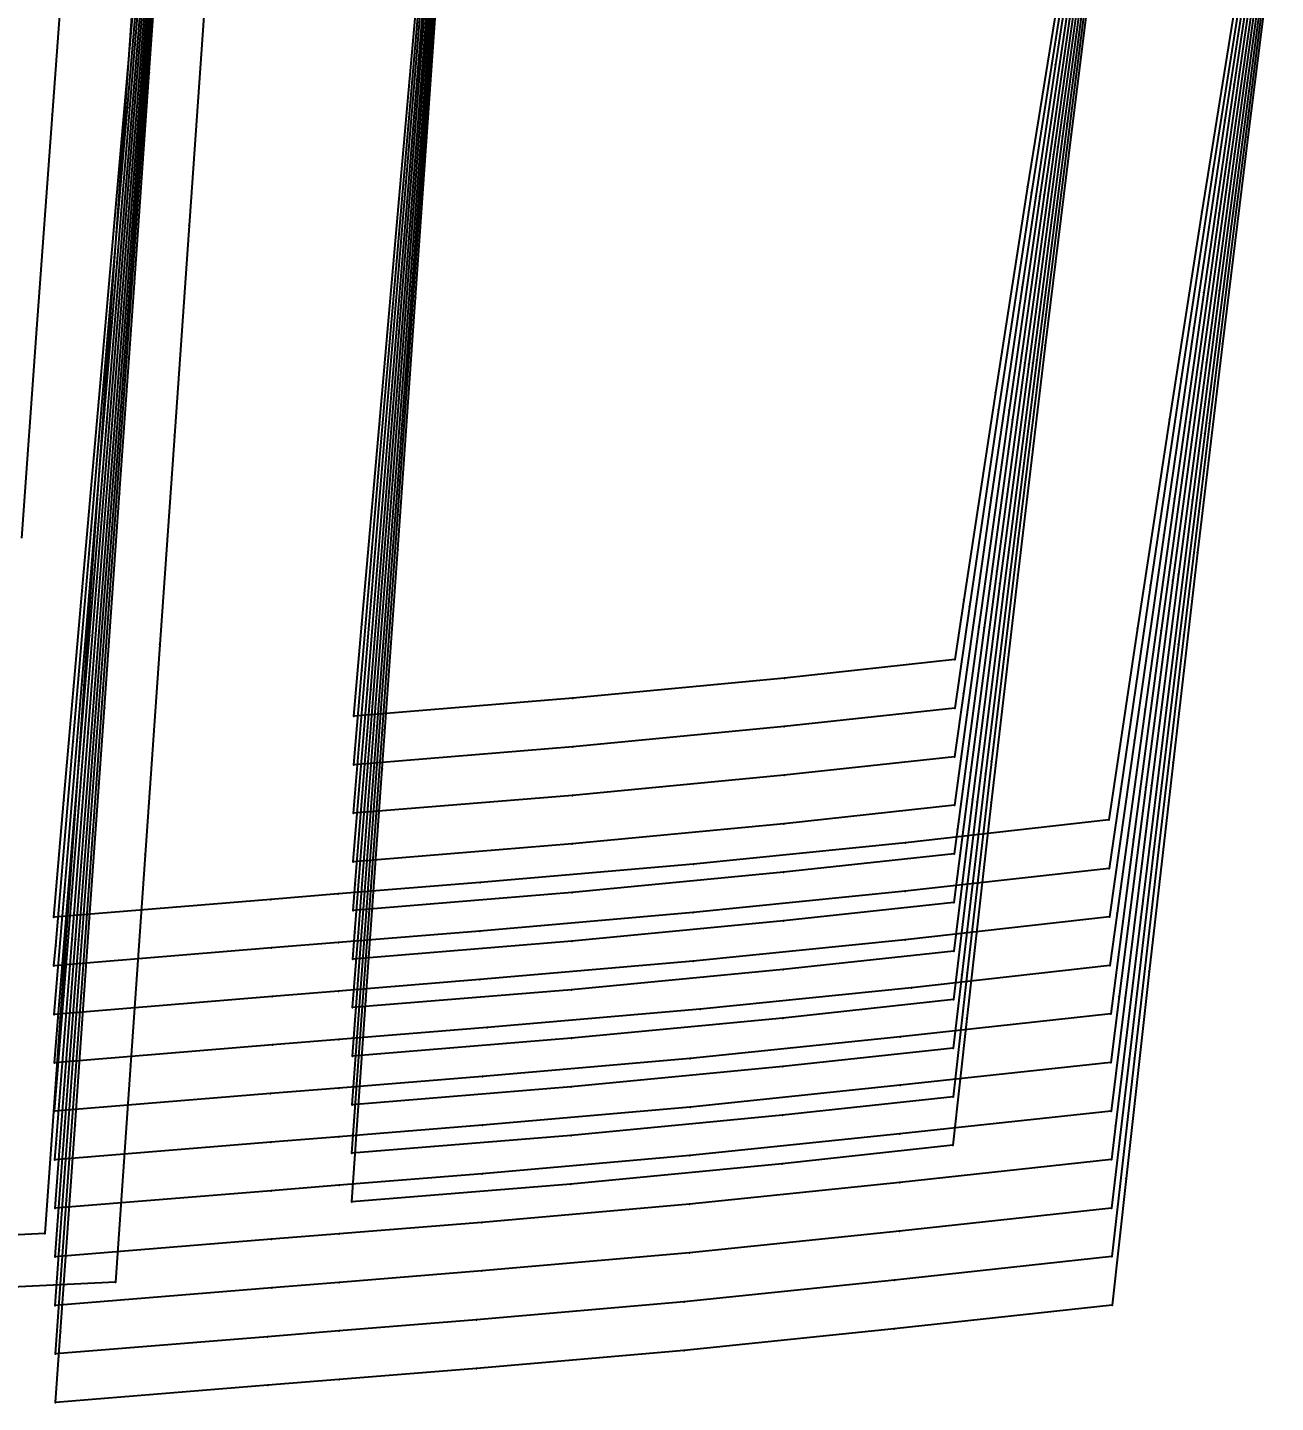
# Model space of a CAD drawing. Extents: x -2408 to 1029, y -526 to 2095.
# Drawn here: x 351.4 to 441.5, y 108 to 207.2 of the extents above; entities that cross this region are included whole.
import ezdxf

# ---------------------------------------------------------------- set-up
doc = ezdxf.new("R2010")
doc.units = 0

# ---------------------------------------------------------------- blocks, each defined once
blk = doc.blocks.new(' -30')
at = {"layer": '1'}
blk.add_lwpolyline([(17.963312, -251.779861), (15.506252, -267.084718), (13.163728, -282.05538), (10.86412, -297.137159), (8.794178, -310.970135), (-5.88525, -312.609182), (-21.190598, -314.147225), (-36.59148, -315.480425), (-46.831846, -316.310787), (-51.691847, -316.704869), (-67.377715, -317.994652), (-66.635922, -309.541909), (-65.310522, -294.438955), (-63.969865, -279.162157), (-62.616455, -263.740033), (-61.268442, -248.379416)], dxfattribs=at)
at = {"layer": '14'}
blk.add_lwpolyline([(5.418554, -249.799407), (2.933615, -265.292799), (0.612923, -280.114434), (-1.669604, -295.087465), (-2.310144, -299.394169), (-14.623858, -300.726817), (-29.894684, -302.187182), (-45.705562, -303.476734), (-45.705562, -303.476734), (-45.123364, -296.84259), (-43.857443, -282.417409), (-42.430701, -266.159663), (-41.164423, -251.730409)], dxfattribs=at)
at = {"layer": '2'}
for p in [(-2.310144, -299.394169), (-45.705562, -303.476734), (8.794178, -310.970135), (-67.377715, -317.994652)]:
    blk.add_point(p, dxfattribs=at)
at = {"layer": '3'}
for p in [(-62.616455, -263.740033), (2.933615, -265.292799), (-42.430701, -266.159663), (15.506252, -267.084718), (-63.969865, -279.162157), (0.612923, -280.114434), (-43.857443, -282.417409), (13.163728, -282.05538), (-65.310522, -294.438955), (-1.669604, -295.087465), (-45.123364, -296.84259), (10.86412, -297.137159), (-14.623858, -300.726817), (-29.894684, -302.187182), (-45.705562, -303.476734), (-66.635922, -309.541909), (-5.88525, -312.609182), (-21.190598, -314.147225), (-36.59148, -315.480425), (-46.831846, -316.310787), (-51.691847, -316.704869)]:
    blk.add_point(p, dxfattribs=at)
at = {"layer": '4'}
for p in [(-45.705562, -303.476734), (-46.831846, -316.310787)]:
    blk.add_point(p, dxfattribs=at)
blk = doc.blocks.new(' -31')
at = {"layer": '1'}
blk.add_lwpolyline([(18.698199, -248.910995), (16.335853, -263.973199), (14.016722, -279.131526), (11.796668, -294.031834), (9.652129, -308.723848), (8.823884, -314.470463), (-5.895816, -316.114035), (-21.205548, -317.652384), (-36.605476, -318.98546), (-46.819592, -319.813747), (-51.653008, -320.205687), (-67.358122, -321.497192), (-67.231789, -320.02193), (-65.971967, -305.310233), (-64.666787, -290.068855), (-63.365997, -274.878742), (-62.055004, -259.569495), (-60.747751, -244.303919)], dxfattribs=at)
at = {"layer": '14'}
blk.add_lwpolyline([(5.754009, -249.453769), (3.221772, -265.690253), (0.838213, -281.363997), (-1.266564, -295.569536), (-2.325335, -302.899323), (-14.639045, -304.231971), (-29.909871, -305.692335), (-45.720749, -306.981907), (-45.720749, -306.981907), (-45.137801, -300.174474), (-43.870248, -285.372503), (-42.441664, -268.690082), (-41.173751, -253.883908), (-39.769817, -237.489332)], dxfattribs=at)
at = {"layer": '2'}
for p in [(-2.325335, -302.899323), (-45.720749, -306.981907), (8.823884, -314.470463), (-67.358122, -321.497192)]:
    blk.add_point(p, dxfattribs=at)
at = {"layer": '3'}
for p in [(-41.173751, -253.883908), (-62.055004, -259.569495), (16.335853, -263.973199), (3.221772, -265.690253), (-42.441664, -268.690082), (-63.365997, -274.878742), (14.016722, -279.131526), (0.838213, -281.363997), (-43.870248, -285.372503), (-64.666787, -290.068855), (11.796668, -294.031834), (-1.266564, -295.569536), (-45.137801, -300.174474), (-14.639045, -304.231971), (-65.971967, -305.310233), (-29.909871, -305.692335), (-45.720749, -306.981907), (9.652129, -308.723848), (-5.895816, -316.114035), (-21.205548, -317.652384), (-36.605476, -318.98546), (-67.231789, -320.02193), (-51.653008, -320.205687), (-46.819592, -319.813747)]:
    blk.add_point(p, dxfattribs=at)
at = {"layer": '4'}
for p in [(-45.720749, -306.981907), (-46.819592, -319.813747)]:
    blk.add_point(p, dxfattribs=at)
blk = doc.blocks.new(' -32')
at = {"layer": '1'}
blk.add_lwpolyline([(19.52172, -245.201595), (17.178421, -260.466262), (14.934187, -275.471825), (12.757727, -290.411454), (10.64641, -305.202067), (8.854848, -317.970638), (-5.90563, -319.618813), (-21.220422, -321.157549), (-36.619105, -322.490482), (-46.80871, -323.316803), (-51.615619, -323.706624), (-67.34035, -324.999847), (-66.602145, -316.171308), (-65.350989, -301.208161), (-64.063095, -285.805646), (-62.807046, -270.783999), (-61.484815, -254.970842), (-60.239866, -240.081928)], dxfattribs=at)
at = {"layer": '14'}
blk.add_lwpolyline([(7.312312, -241.067052), (4.942582, -256.466773), (2.53259, -272.518207), (0.305931, -287.725786), (-1.707681, -301.853727), (-2.340525, -306.404495), (-14.654237, -307.737144), (-29.925063, -309.197508), (-45.735941, -310.487061), (-45.735941, -310.487061), (-44.721313, -298.352664), (-43.556797, -284.425696), (-42.046385, -266.361992), (-40.728198, -250.597191)], dxfattribs=at)
at = {"layer": '2'}
for p in [(-2.340525, -306.404495), (-45.735941, -310.487061), (8.854848, -317.970638), (-67.34035, -324.999847)]:
    blk.add_point(p, dxfattribs=at)
at = {"layer": '3'}
for p in [(-61.484815, -254.970842), (4.942582, -256.466773), (17.178421, -260.466262), (-42.046385, -266.361992), (-62.807046, -270.783999), (2.53259, -272.518207), (14.934187, -275.471825), (-43.556797, -284.425696), (-64.063095, -285.805646), (0.305931, -287.725786), (12.757727, -290.411454), (-44.721313, -298.352664), (-65.350989, -301.208161), (-1.707681, -301.853727), (10.64641, -305.202067), (-14.654237, -307.737144), (-29.925063, -309.197508), (-45.735941, -310.487061), (-66.602145, -316.171308), (-5.90563, -319.618813), (-21.220422, -321.157549), (-46.80871, -323.316803), (-36.619105, -322.490482), (-51.615619, -323.706624)]:
    blk.add_point(p, dxfattribs=at)
at = {"layer": '4'}
for p in [(-45.735941, -310.487061), (-46.80871, -323.316803)]:
    blk.add_point(p, dxfattribs=at)
blk = doc.blocks.new(' -33')
at = {"layer": '1'}
blk.add_lwpolyline([(20.136328, -242.583103), (17.843143, -257.864375), (15.645686, -272.905587), (13.527665, -287.773234), (11.406971, -302.963508), (9.388162, -317.688627), (8.876446, -321.471863), (-5.457212, -323.074483), (-20.698023, -324.612202), (-36.094769, -325.951828), (-46.799045, -326.819305), (-51.582775, -327.206991), (-67.323875, -328.497887), (-66.058339, -313.006987), (-64.80344, -297.646285), (-63.548538, -282.285545), (-62.319356, -267.239636), (-61.064456, -251.878919)], dxfattribs=at)
at = {"layer": '14'}
blk.add_lwpolyline([(6.042324, -250.896558), (3.815622, -265.981572), (1.59227, -281.410002), (-0.59995, -297.021955), (-2.355715, -309.909668), (-14.66943, -311.242317), (-29.940255, -312.702681), (-45.751133, -313.992233), (-45.751133, -313.992233), (-44.735199, -301.55661), (-43.569186, -287.283921), (-42.05683, -268.771795), (-40.736945, -252.615636)], dxfattribs=at)
at = {"layer": '2'}
for p in [(-2.355715, -309.909668), (-45.751133, -313.992233), (8.876446, -321.471863), (-67.323875, -328.497887)]:
    blk.add_point(p, dxfattribs=at)
at = {"layer": '3'}
for p in [(17.843143, -257.864375), (3.815622, -265.981572), (-62.319356, -267.239636), (-42.05683, -268.771795), (15.645686, -272.905587), (1.59227, -281.410002), (-63.548538, -282.285545), (-43.569186, -287.283921), (13.527665, -287.773234), (-64.80344, -297.646285), (-0.59995, -297.021955), (-44.735199, -301.55661), (11.406971, -302.963508), (-14.66943, -311.242317), (-66.058339, -313.006987), (-29.940255, -312.702681), (-45.751133, -313.992233), (9.388162, -317.688627), (-5.457212, -323.074483), (-20.698023, -324.612202), (-36.094769, -325.951828), (-51.582775, -327.206991), (-46.799045, -326.819305)]:
    blk.add_point(p, dxfattribs=at)
at = {"layer": '4'}
for p in [(-45.751133, -313.992233), (-46.799045, -326.819305)]:
    blk.add_point(p, dxfattribs=at)
blk = doc.blocks.new(' -34')
at = {"layer": '1'}
blk.add_lwpolyline([(18.928284, -252.150665), (16.762541, -267.181782), (14.636688, -282.253826), (12.570529, -297.299002), (10.572975, -312.35331), (8.939537, -324.968567), (-6.259771, -326.610973), (-21.420251, -328.180149), (-36.413426, -329.488988), (-46.790519, -330.321388), (-51.726488, -330.717326), (-67.30835, -331.988258), (-66.64172, -323.64138), (-65.438223, -308.572395), (-64.232601, -293.476801), (-63.031731, -278.440717), (-61.826106, -263.345104), (-60.628775, -248.353321)], dxfattribs=at)
at = {"layer": '14'}
blk.add_lwpolyline([(6.386618, -250.132365), (4.121054, -265.870668), (1.84645, -282.074002), (-0.209566, -297.102061), (-2.139563, -311.628463), (-2.370906, -313.414822), (-14.684616, -314.74747), (-29.955441, -316.207834), (-45.76632, -317.497406), (-45.76632, -317.497406), (-45.615143, -315.604518), (-44.493508, -301.560523), (-43.232795, -285.77514), (-42.06727, -271.181596), (-40.745689, -254.634089), (-39.297317, -236.499015)], dxfattribs=at)
at = {"layer": '2'}
for p in [(-2.370906, -313.414822), (-45.76632, -317.497406), (8.939537, -324.968567), (-67.30835, -331.988258)]:
    blk.add_point(p, dxfattribs=at)
at = {"layer": '3'}
for p in [(-40.745689, -254.634089), (-61.826106, -263.345104), (4.121054, -265.870668), (16.762541, -267.181782), (-42.06727, -271.181596), (-63.031731, -278.440717), (1.84645, -282.074002), (14.636688, -282.253826), (-43.232795, -285.77514), (-64.232601, -293.476801), (-0.209566, -297.102061), (12.570529, -297.299002), (-44.493508, -301.560523), (-65.438223, -308.572395), (-2.139563, -311.628463), (10.572975, -312.35331), (-14.684616, -314.74747), (-45.615143, -315.604518), (-29.955441, -316.207834), (-45.76632, -317.497406), (-66.64172, -323.64138), (-6.259771, -326.610973), (-21.420251, -328.180149), (-46.790519, -330.321388), (-36.413426, -329.488988), (-51.726488, -330.717326)]:
    blk.add_point(p, dxfattribs=at)
at = {"layer": '4'}
for p in [(-45.76632, -317.497406), (-46.790519, -330.321388)]:
    blk.add_point(p, dxfattribs=at)
blk = doc.blocks.new(' -35')
at = {"layer": '1'}
blk.add_lwpolyline([(19.641177, -248.66026), (17.534241, -263.575783), (15.439514, -278.730104), (13.427843, -293.658818), (11.476412, -308.59545), (9.552536, -323.717233), (8.947917, -328.471184), (-6.276197, -330.116275), (-21.435544, -331.685323), (-36.429235, -332.99418), (-46.78319, -333.82473), (-51.702818, -334.219371), (-67.295289, -335.491257), (-67.202679, -334.305783), (-66.054287, -319.605575), (-64.888051, -304.676936), (-63.702103, -289.495978), (-62.523941, -274.414689), (-61.334851, -259.193508), (-60.15669, -244.112224)], dxfattribs=at)
at = {"layer": '14'}
blk.add_lwpolyline([(7.145537, -246.318757), (4.796939, -262.960416), (2.729023, -277.983011), (0.709868, -293.009817), (-1.192807, -307.544226), (-2.386096, -316.919994), (-14.699809, -318.252643), (-29.970634, -319.713007), (-45.781512, -321.002579), (-45.781512, -321.002579), (-45.630141, -319.064922), (-44.507065, -304.688776), (-43.244736, -288.530091), (-42.077715, -273.591404), (-40.754439, -256.652557), (-39.304207, -238.088582)], dxfattribs=at)
at = {"layer": '2'}
for p in [(-2.386096, -316.919994), (-45.781512, -321.002579), (8.947917, -328.471184), (-67.295289, -335.491257)]:
    blk.add_point(p, dxfattribs=at)
at = {"layer": '3'}
for p in [(-40.754439, -256.652557), (-61.334851, -259.193508), (4.796939, -262.960416), (17.534241, -263.575783), (-42.077715, -273.591404), (-62.523941, -274.414689), (2.729023, -277.983011), (15.439514, -278.730104), (-43.244736, -288.530091), (-63.702103, -289.495978), (0.709868, -293.009817), (13.427843, -293.658818), (-64.888051, -304.676936), (-44.507065, -304.688776), (-1.192807, -307.544226), (11.476412, -308.59545), (-14.699809, -318.252643), (-45.630141, -319.064922), (-66.054287, -319.605575), (-29.970634, -319.713007), (-45.781512, -321.002579), (9.552536, -323.717233), (-6.276197, -330.116275), (-21.435544, -331.685323), (-36.429235, -332.99418), (-67.202679, -334.305783), (-51.702818, -334.219371), (-46.78319, -333.82473)]:
    blk.add_point(p, dxfattribs=at)
at = {"layer": '4'}
for p in [(-45.781512, -321.002579), (-46.78319, -333.82473)]:
    blk.add_point(p, dxfattribs=at)
blk = doc.blocks.new(' -36')
at = {"layer": '1'}
blk.add_lwpolyline([(19.970033, -247.664884), (17.866428, -262.908425), (15.835706, -277.963867), (13.831663, -293.2208), (11.885915, -308.490291), (9.974508, -323.825703), (8.967531, -331.972618), (-6.289378, -333.621212), (-21.45056, -335.190469), (-36.443399, -336.499496), (-46.776857, -337.327843), (-51.675367, -337.720487), (-67.28332, -338.991051), (-66.943126, -334.541418), (-65.800352, -319.594318), (-64.657857, -304.650864), (-63.495757, -289.450985), (-62.315311, -274.011139), (-61.145822, -258.714614), (-59.965376, -243.27477)], dxfattribs=at)
at = {"layer": '14'}
blk.add_lwpolyline([(7.505557, -245.089814), (5.119883, -262.388199), (3.010748, -278.085062), (0.937459, -293.909489), (-1.045863, -309.466333), (-2.401287, -320.425148), (-14.715003, -321.757798), (-29.985828, -323.218169), (-45.7967, -324.507751), (-45.796704, -324.507751), (-45.384744, -319.11944), (-44.239405, -304.138785), (-42.886366, -286.441487), (-41.662436, -270.432889), (-40.291833, -252.505847)], dxfattribs=at)
at = {"layer": '2'}
for p in [(-2.401287, -320.425148), (-45.796704, -324.507751), (8.967531, -331.972618), (-67.28332, -338.991051)]:
    blk.add_point(p, dxfattribs=at)
at = {"layer": '3'}
for p in [(-61.145822, -258.714614), (5.119883, -262.388199), (17.866428, -262.908425), (-41.662436, -270.432889), (-62.315311, -274.011139), (3.010748, -278.085062), (15.835706, -277.963867), (-42.886366, -286.441487), (-63.495757, -289.450985), (13.831663, -293.2208), (0.937459, -293.909489), (-44.239405, -304.138785), (-64.657857, -304.650864), (11.885915, -308.490291), (-1.045863, -309.466333), (-45.384744, -319.11944), (-65.800352, -319.594318), (-14.715003, -321.757798), (-29.985828, -323.218169), (9.974508, -323.825703), (-45.7967, -324.507751), (-6.289378, -333.621212), (-66.943126, -334.541418), (-21.45056, -335.190469), (-46.776857, -337.327843), (-36.443399, -336.499496), (-51.675367, -337.720487)]:
    blk.add_point(p, dxfattribs=at)
at = {"layer": '4'}
for p in [(-45.7967, -324.507751), (-46.776857, -337.327843)]:
    blk.add_point(p, dxfattribs=at)
blk = doc.blocks.new(' -37')
at = {"layer": '1'}
blk.add_lwpolyline([(20.828694, -242.668798), (18.778541, -257.766653), (16.789108, -272.75228), (14.832098, -287.862507), (12.94765, -302.848391), (11.096275, -317.9719), (9.277213, -333.050597), (8.985937, -335.474167), (-6.302403, -337.126134), (-21.465563, -338.695611), (-36.457505, -340.004558), (-46.771507, -340.831337), (-51.650178, -341.222437), (-67.272859, -342.494316), (-66.084502, -326.620334), (-64.961208, -311.615444), (-63.822191, -296.400515), (-62.698897, -281.395621), (-61.551281, -266.065857), (-60.427986, -251.060959)], dxfattribs=at)
at = {"layer": '14'}
blk.add_lwpolyline([(7.448891, -246.768041), (5.448068, -261.637589), (3.298376, -278.013451), (1.171975, -294.644615), (-0.701022, -309.696005), (-2.416477, -323.930321), (-14.730188, -325.262971), (-30.001014, -326.723341), (-45.811892, -328.012886), (-45.811892, -328.012886), (-45.399405, -322.502914), (-44.2526, -307.183969), (-42.89783, -289.087042), (-41.672335, -272.716969), (-40.299975, -254.38507), (-38.810126, -234.483766)], dxfattribs=at)
at = {"layer": '2'}
for p in [(-2.416477, -323.930321), (-45.811892, -328.012886), (8.985937, -335.474167), (-67.272859, -342.494316)]:
    blk.add_point(p, dxfattribs=at)
at = {"layer": '3'}
for p in [(-40.299975, -254.38507), (18.778541, -257.766653), (5.448068, -261.637589), (-61.551281, -266.065857), (-41.672335, -272.716969), (16.789108, -272.75228), (3.298376, -278.013451), (-62.698897, -281.395621), (14.832098, -287.862507), (-42.89783, -289.087042), (1.171975, -294.644615), (-63.822191, -296.400515), (12.94765, -302.848391), (-44.2526, -307.183969), (-0.701022, -309.696005), (-64.961208, -311.615444), (11.096275, -317.9719), (-45.399405, -322.502914), (-14.730188, -325.262971), (-66.084502, -326.620334), (-30.001014, -326.723341), (-45.811892, -328.012886), (9.277213, -333.050597), (-6.302403, -337.126134), (-21.465563, -338.695611), (-36.457505, -340.004558), (-51.650178, -341.222437), (-46.771507, -340.831337)]:
    blk.add_point(p, dxfattribs=at)
at = {"layer": '4'}
for p in [(-45.811892, -328.012886), (-46.771507, -340.831337)]:
    blk.add_point(p, dxfattribs=at)
blk = doc.blocks.new(' -38')
at = {"layer": '1'}
for points in [[(-51.811228, -44.66076), (-52.933849, -60.086616), (-54.056117, -75.50762), (-55.178737, -90.933475), (-56.286828, -106.159682), (-57.409448, -121.585519), (-58.532069, -137.011376), (-59.655531, -152.448799), (-60.778149, -167.874637), (-61.897461, -183.255028), (-63.02008, -198.680873), (-64.122376, -213.827451), (-65.244994, -229.253291), (-66.367614, -244.679141), (-67.489424, -260.09386), (-68.612044, -275.519705), (-69.711253, -290.623867)], [(19.617969, -252.873958), (17.624889, -268.128991), (15.718471, -283.07392), (13.830111, -298.318725), (12.030936, -313.276906), (10.261508, -328.238653), (8.997169, -338.976479), (-6.317054, -340.631246), (-21.480706, -342.200776), (-36.472426, -343.509698), (-46.767049, -344.334946), (-51.629158, -344.72472), (-67.26356, -345.99762), (-66.97114, -342.010342), (-65.865256, -326.931109), (-64.760455, -311.866618), (-63.628014, -296.425219), (-62.506484, -281.132614), (-61.374045, -265.691257), (-60.261109, -250.515838)]]:
    blk.add_lwpolyline(points, dxfattribs=at)
at = {"layer": '14'}
blk.add_lwpolyline([(7.812654, -245.285543), (5.781424, -260.707009), (3.591781, -277.765962), (1.698158, -292.901964), (-0.100698, -307.643525), (-1.821911, -322.152544), (-2.431667, -327.435493), (-14.745382, -328.768144), (-30.016207, -330.228514), (-45.827084, -331.518059), (-45.827084, -331.518059), (-44.804623, -317.576313), (-43.631118, -301.575003), (-42.518429, -286.402942), (-41.239083, -268.958442), (-39.822487, -249.642469)], dxfattribs=at)
at = {"layer": '2'}
for p in [(-2.431667, -327.435493), (-45.827084, -331.518059), (8.997169, -338.976479), (-67.26356, -345.99762)]:
    blk.add_point(p, dxfattribs=at)
at = {"layer": '3'}
for p in [(-67.489424, -260.09386), (5.781424, -260.707009), (-61.374045, -265.691257), (17.624889, -268.128991), (-41.239083, -268.958442), (-68.612044, -275.519705), (3.591781, -277.765962), (-62.506484, -281.132614), (15.718471, -283.07392), (-42.518429, -286.402942), (1.698158, -292.901964), (-63.628014, -296.425219), (13.830111, -298.318725), (-43.631118, -301.575003), (-0.100698, -307.643525), (-64.760455, -311.866618), (12.030936, -313.276906), (-44.804623, -317.576313), (-1.821911, -322.152544), (-65.865256, -326.931109), (10.261508, -328.238653), (-14.745382, -328.768144), (-30.016207, -330.228514), (-45.827084, -331.518059), (-6.317054, -340.631246), (-66.97114, -342.010342), (-21.480706, -342.200776), (-36.472426, -343.509698), (-51.629158, -344.72472), (-46.767049, -344.334946)]:
    blk.add_point(p, dxfattribs=at)
at = {"layer": '4'}
for p in [(-45.827084, -331.518059), (-46.767049, -344.334946)]:
    blk.add_point(p, dxfattribs=at)
blk = doc.blocks.new(' -39')
at = {"layer": '1'}
for points in [[(-47.26383, -49.561821), (-48.359335, -64.94033), (-49.45484, -80.31884), (-50.549018, -95.678724), (-51.644522, -111.057234), (-52.725251, -126.228312), (-53.820757, -141.606824), (-54.901841, -156.782888), (-55.997346, -172.161399), (-57.078074, -187.332486), (-58.173579, -202.710995), (-59.27038, -218.107693), (-60.365885, -233.486202), (-61.461389, -248.864711), (-62.536286, -263.953912), (-63.631791, -279.332419), (-64.712761, -294.506884), (-65.808267, -309.885393), (-66.903773, -325.263905), (-68.011785, -340.817986), (-83.960582, -341.594764)], [(19.888271, -252.088035), (17.968527, -267.102695), (16.065096, -282.355529), (14.212866, -297.632383), (12.414448, -312.89794), (10.652834, -328.167821), (9.021389, -342.477379), (-6.68889, -344.174981), (-21.856916, -345.740545), (-36.847339, -347.044002), (-46.763444, -347.83886), (-51.949772, -348.254585), (-67.255349, -349.501114), (-66.458314, -338.412496), (-65.379945, -323.409859), (-64.298797, -308.368561), (-63.194304, -293.002476), (-62.085663, -277.578708), (-60.981169, -262.212622), (-59.877888, -246.863432)]]:
    blk.add_lwpolyline(points, dxfattribs=at)
at = {"layer": '14'}
blk.add_lwpolyline([(8.181215, -243.621022), (6.11989, -259.595076), (4.242814, -274.50511), (2.255168, -290.688573), (0.334975, -306.741796), (-1.437959, -321.994955), (-2.446858, -330.940666), (-14.76057, -332.273313), (-30.031397, -333.733671), (-45.842271, -335.023232), (-45.842276, -335.023232), (-44.81851, -320.78026), (-43.643506, -304.43322), (-42.529397, -288.933367), (-41.248417, -271.111949), (-39.830014, -251.378655)], dxfattribs=at)
at = {"layer": '2'}
for p in [(-2.446858, -330.940666), (-45.842276, -335.023232), (-68.011785, -340.817986), (9.021389, -342.477379), (-67.255349, -349.501114)]:
    blk.add_point(p, dxfattribs=at)
at = {"layer": '3'}
for p in [(6.11989, -259.595076), (-60.981169, -262.212622), (-62.536286, -263.953912), (17.968527, -267.102695), (-41.248417, -271.111949), (4.242814, -274.50511), (-62.085663, -277.578708), (-63.631791, -279.332419), (16.065096, -282.355529), (-42.529397, -288.933367), (2.255168, -290.688573), (-63.194304, -293.002476), (-64.712761, -294.506884), (14.212866, -297.632383), (-43.643506, -304.43322), (0.334975, -306.741796), (-64.298797, -308.368561), (-65.808267, -309.885393), (12.414448, -312.89794), (-44.81851, -320.78026), (-1.437959, -321.994955), (-65.379945, -323.409859), (-66.903773, -325.263905), (10.652834, -328.167821), (-14.76057, -332.273313), (-30.031397, -333.733671), (-45.842271, -335.023232), (-66.458314, -338.412496), (-6.68889, -344.174981), (-21.856916, -345.740545), (-36.847339, -347.044002), (-51.949772, -348.254585), (-46.763444, -347.83886)]:
    blk.add_point(p, dxfattribs=at)
at = {"layer": '4'}
for p in [(-45.842271, -335.023232), (-46.763444, -347.83886)]:
    blk.add_point(p, dxfattribs=at)
blk = doc.blocks.new(' -40')
at = {"layer": '1'}
for points in [[(-42.767851, -55.516657), (-43.827046, -70.699922), (-44.889935, -85.93614), (-45.949129, -101.119387), (-47.008325, -116.302652), (-48.057029, -131.335525), (-49.116223, -146.518771), (-50.16535, -161.557697), (-51.224546, -176.740962), (-52.273251, -191.773832), (-53.332446, -206.957082), (-54.398895, -222.244329), (-55.458089, -237.427587), (-56.517284, -252.610845), (-57.595127, -268.061416), (-58.654322, -283.244669), (-59.704674, -298.30116), (-60.763868, -313.48442), (-61.823063, -328.667675), (-62.915435, -344.326515), (-78.884858, -345.098581)], [(20.734908, -246.654071), (18.837424, -261.705962), (17.00166, -276.604681), (15.193906, -291.667594), (13.429258, -306.829152), (11.718877, -321.903454), (10.05064, -336.833296), (9.034179, -345.979538), (-6.702585, -347.679998), (-21.872005, -349.245701), (-36.861796, -350.549084), (-46.760602, -351.342583), (-51.930402, -351.756984), (-67.248149, -353.004608), (-66.886593, -347.874671), (-65.835405, -332.959915), (-64.78317, -318.0303), (-63.713644, -302.855353), (-62.623366, -287.385957), (-61.553839, -272.211011), (-60.483517, -257.02478), (-59.413992, -241.849848)]]:
    blk.add_lwpolyline(points, dxfattribs=at)
at = {"layer": '14'}
blk.add_lwpolyline([(8.122508, -245.152048), (6.066547, -261.487586), (4.195515, -276.734939), (2.215534, -293.284352), (0.304094, -309.700381), (-1.459382, -325.298129), (-2.462048, -334.445839), (-14.775756, -335.778485), (-30.046582, -337.238844), (-45.857463, -338.528404), (-45.857463, -338.528404), (-44.832391, -323.984206), (-43.655889, -307.291427), (-42.540359, -291.463759), (-41.257747, -273.265457), (-39.837535, -253.114817)], dxfattribs=at)
at = {"layer": '2'}
for p in [(-2.462048, -334.445839), (-45.857463, -338.528404), (-62.915435, -344.326515), (9.034179, -345.979538), (-67.248149, -353.004608)]:
    blk.add_point(p, dxfattribs=at)
at = {"layer": '3'}
for p in [(-60.483517, -257.02478), (6.066547, -261.487586), (18.837424, -261.705962), (-57.595127, -268.061416), (-61.553839, -272.211011), (-41.257747, -273.265457), (4.195515, -276.734939), (17.00166, -276.604681), (-58.654322, -283.244669), (-62.623366, -287.385957), (-42.540359, -291.463759), (15.193906, -291.667594), (2.215534, -293.284352), (-59.704674, -298.30116), (-63.713644, -302.855353), (-43.655889, -307.291427), (13.429258, -306.829152), (0.304094, -309.700381), (-60.763868, -313.48442), (-64.78317, -318.0303), (11.718877, -321.903454), (-44.832391, -323.984206), (-1.459382, -325.298129), (-61.823063, -328.667675), (-65.835405, -332.959915), (-14.775756, -335.778485), (-30.046582, -337.238844), (10.05064, -336.833296), (-45.857463, -338.528404), (-66.886593, -347.874671), (-6.702585, -347.679998), (-21.872005, -349.245701), (-36.861796, -350.549084), (-51.930402, -351.756984), (-46.760602, -351.342583)]:
    blk.add_point(p, dxfattribs=at)
at = {"layer": '4'}
for p in [(-45.857463, -338.528404), (-46.760602, -351.342583)]:
    blk.add_point(p, dxfattribs=at)

msp = doc.modelspace()

# ---------------------------------------------------------------- block references
at = {"layer": '1'}
for name in [' -32', ' -34', ' -33', ' -31', ' -30', ' -36', ' -38', ' -35', ' -37', ' -39', ' -40']:
    msp.add_blockref(name, (420.69429, 460.98861), dxfattribs=at)

doc.saveas('drawing.dxf')
